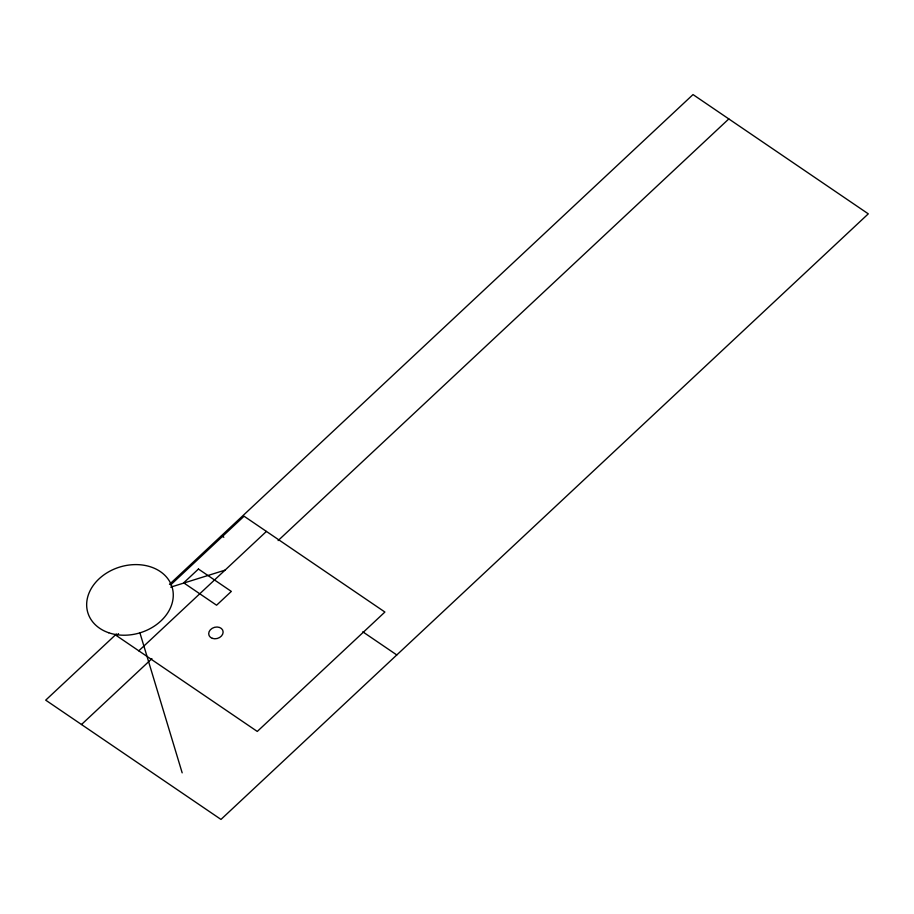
<?xml version="1.0" encoding="UTF-8"?>
<svg xmlns="http://www.w3.org/2000/svg" width="914" height="914" viewBox="0 0 914 914"><rect width="100%" height="100%" fill="white"/><g stroke="black" fill="none" stroke-linecap="round" stroke-linejoin="round"><path stroke-width="1.37" d="M116.444 633.985L45.7 700.158L220.982 819.424L868.3 213.842L693.018 94.576L169.49 584.343M118.534 633.665L116.444 635.618L257.28 731.44L384.897 612.037L244.072 516.216L170.632 584.926M138.791 650.825L266.42 531.422M81.495 724.516L151.907 658.651M278.119 540.574L728.812 118.934M170.712 587.154L225.038 570.142M221.508 535.684L223.816 537.261M362.801 631.825L396.79 654.95M139.831 632.591L182.172 772.844M198.441 569.034L183.691 582.835L216.584 605.217L231.333 591.415L198.441 569.034M212.368 638.372A7.335 5.735 -16.8 0 0 223.13 632.042A7.335 5.735 -16.8 0 0 212.242 628.284A7.335 5.735 -16.8 0 0 212.368 638.372M108.686 632.751A44.032 34.412 -16.8 0 0 173.272 594.74A44.032 34.412 -16.8 0 0 107.932 572.244A44.032 34.412 -16.8 0 0 108.686 632.751"/></g></svg>
